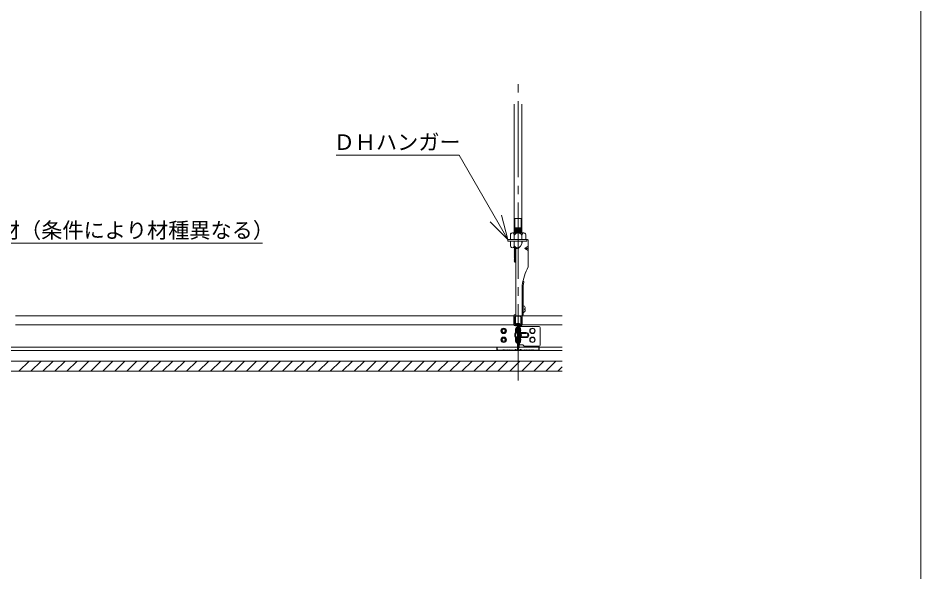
# Model space of a CAD drawing. Units: millimetres, scale not verified. Extents: x -2077 to 2023, y -1433 to 1417.
# Drawn here: x 956 to 2023, y -662 to -8 of the extents above; entities that cross this region are included whole.
import ezdxf
from ezdxf.enums import TextEntityAlignment as Align

# ---------------------------------------------------------------- set-up
doc = ezdxf.new("R2010")
doc.units = ezdxf.units.MM
doc.header["$LTSCALE"] = 10
doc.linetypes.add('CHAIN2', pattern=[12, 9, -1, 1, -1])
for name, color, linetype, lineweight in [('1-0_断面', 7, 'Continuous', 9), ('1-2_文字', 7, 'Continuous', 9), ('F-0_図枠', 7, 'Continuous', 9)]:
    doc.layers.add(name, color=color, linetype=linetype, lineweight=lineweight)
doc.styles.add('ＭＳ ゴシック', font='')
doc.styles.get('ＭＳ ゴシック').set_extended_font_data('MS Gothic')

msp = doc.modelspace()

# ---------------------------------------------------------------- linework, layer by layer
at = {"layer": '1-0_断面', "color": 4, "linetype": 'CHAIN2'}
msp.add_line((1546.65, -435.93), (1546.65, -78.35), dxfattribs=at)
at = {"layer": '1-0_断面'}
for p, q in [((1542.15, -244.68), (1542.15, -109.68)), ((1551.15, -244.68), (1551.15, -109.68)), ((1542.15, -244.68), (1542.15, -261.68)), ((1542.95, -244.68), (1542.95, -261.68)), ((1550.35, -244.68), (1550.35, -261.68)), ((1537.65, -263.71), (1537.65, -269.68)), ((1537.75, -263.71), (1537.75, -269.68)), ((1553.4, -261.68), (1539.9, -261.68)), ((1540, -261.68), (1553.5, -261.68)), ((1542.15, -264.18), (1542.15, -269.68)), ((1542.25, -256.12), (1543.05, -256.7)), ((1542.25, -257.27), (1543.05, -257.85)), ((1542.25, -258.42), (1543.05, -259)), ((1542.25, -259.57), (1543.05, -260.15)), ((1542.25, -260.72), (1543.05, -261.3)), ((1542.25, -264.18), (1542.25, -269.68)), ((1551.25, -256.48), (1550.45, -257)), ((1551.25, -257.63), (1550.45, -258.15)), ((1551.25, -258.78), (1550.45, -259.3)), ((1551.25, -259.93), (1550.45, -260.45)), ((1551.25, -261.08), (1550.45, -261.6)), ((1550.56, -261.68), (1550.45, -261.6)), ((1551.15, -264.18), (1551.15, -269.68)), ((1551.25, -264.18), (1551.25, -269.68)), ((1555.65, -263.71), (1555.65, -269.68)), ((1555.75, -263.71), (1555.75, -269.68)), ((1557.15, -271.28), (1534.75, -271.28)), ((1537.75, -277.26), (1537.75, -271.28)), ((1542.25, -276.78), (1542.25, -271.28)), ((1551.25, -274.35), (1551.25, -271.28)), ((1557.15, -269.68), (1557.15, -271.28)), ((1558.75, -270.68), (1558.75, -301.78)), ((1542.25, -277.71), (1542.69, -277.39)), ((1542.25, -277.71), (1542.96, -277.68)), ((1542.25, -278.86), (1543.05, -278.28)), ((1542.25, -278.86), (1544.48, -278.77)), ((1542.25, -278.86), (1543.05, -279.43)), ((1542.25, -280.01), (1543.05, -279.43)), ((1542.25, -280.01), (1546.44, -279.84)), ((1542.25, -281.16), (1543.05, -280.58)), ((1542.25, -281.16), (1543.85, -281.1)), ((1542.25, -282.31), (1543.05, -281.73)), ((1542.25, -282.31), (1543.85, -282.25)), ((1542.25, -283.46), (1543.05, -282.88)), ((1542.25, -283.46), (1543.85, -283.4)), ((1542.25, -284.61), (1543.05, -284.03)), ((1542.25, -284.61), (1543.85, -284.55)), ((1542.25, -284.61), (1542.99, -285.13)), ((1542.25, -285.71), (1543.05, -285.13)), ((1542.25, -285.71), (1543.85, -285.65)), ((1542.25, -286.86), (1543.05, -286.28)), ((1542.25, -286.86), (1543.85, -286.8)), ((1542.25, -286.86), (1542.99, -287.38)), ((1542.25, -287.96), (1543.05, -287.38)), ((1542.25, -287.96), (1543.85, -287.89)), ((1542.99, -285.13), (1543.85, -285.1)), ((1542.99, -287.38), (1543.85, -287.35)), ((1543.05, -279.43), (1546.75, -279.28)), ((1543.85, -280.68), (1543.85, -359.68)), ((1554.73, -280.03), (1558.73, -280.03)), ((1542.25, -289.11), (1543.05, -288.53)), ((1542.25, -289.11), (1543.85, -289.04)), ((1542.25, -289.11), (1542.99, -289.63)), ((1542.25, -290.21), (1543.05, -289.63)), ((1542.25, -290.21), (1543.85, -290.14)), ((1542.25, -291.36), (1543.05, -290.78)), ((1542.25, -291.36), (1543.85, -291.29)), ((1542.25, -291.36), (1542.99, -291.88)), ((1542.25, -292.46), (1543.05, -291.88)), ((1542.25, -292.46), (1543.85, -292.39)), ((1542.25, -293.61), (1543.05, -293.03)), ((1542.25, -293.61), (1543.85, -293.54)), ((1542.25, -293.61), (1542.99, -294.13)), ((1542.25, -294.71), (1543.05, -294.13)), ((1542.25, -294.71), (1543.85, -294.64)), ((1542.25, -295.86), (1543.05, -295.28)), ((1542.25, -295.86), (1543.85, -295.79)), ((1542.25, -295.86), (1542.99, -296.38)), ((1542.99, -289.63), (1543.85, -289.6)), ((1542.99, -291.88), (1543.85, -291.85)), ((1542.99, -294.13), (1543.85, -294.1)), ((1542.99, -296.38), (1543.85, -296.35)), ((1551.65, -323.68), (1551.65, -369.68)), ((1552.75, -323.75), (1552.75, -358.58)), ((1552.95, -347.68), (1552.75, -347.68)), ((1554.45, -351.48), (1554.45, -351.88)), ((1554.95, -351.18), (1554.75, -351.18)), ((1554.95, -349.68), (1554.95, -351.18)), ((953.06, -359.68), (1598.75, -359.68)), ((1541.65, -360.08), (1541.65, -369.68)), ((1543, -360.68), (1543, -369.28)), ((1543.25, -360.18), (1543.25, -369.58)), ((1543.5, -369.28), (1543.5, -360.68)), ((1543.85, -358.08), (1543.65, -358.08)), ((1543.85, -359.68), (1543.75, -359.68)), ((1551.65, -359.68), (1543.85, -359.68)), ((1544, -359.68), (1549.3, -359.68)), ((1544, -360.18), (1549.3, -360.18)), ((1549.8, -369.28), (1549.8, -360.68)), ((1550.05, -359.68), (1550.05, -369.58)), ((1550.3, -360.68), (1550.3, -369.28)), ((1552.95, -355.68), (1552.75, -355.68)), ((1554.95, -352.18), (1554.75, -352.18)), ((1554.95, -352.18), (1554.95, -353.68)), ((953.06, -370.28), (1598.75, -370.28)), ((1545.65, -371.68), (1543.65, -371.68)), ((1543.75, -370.08), (1545.65, -370.08)), ((1544.37, -369.62), (1545.12, -368.87)), ((1544.71, -369.99), (1545.47, -369.23)), ((1545.14, -372.98), (1546.15, -372.98)), ((1545.65, -370.08), (1545.65, -371.68)), ((1546.15, -369.51), (1546.15, -399.68)), ((1546.65, -369.51), (1546.65, -399.68)), ((1547.15, -369.51), (1547.15, -399.68)), ((1548.16, -372.98), (1547.15, -372.98)), ((1548.45, -372.48), (1547.35, -372.48)), ((1547.35, -372.48), (1547.35, -393.98)), ((1549.55, -370.08), (1547.65, -370.08)), ((1547.65, -370.08), (1547.65, -371.68)), ((1549.65, -371.68), (1547.65, -371.68)), ((1548.6, -369.99), (1547.84, -369.23)), ((1548.93, -369.62), (1548.19, -368.87)), ((1548.35, -393.98), (1548.35, -372.48)), ((1548.45, -372.48), (1571.65, -372.48)), ((1543.46, -377.15), (1543.82, -375.15)), ((1543.74, -377.67), (1543.46, -377.15)), ((1544.01, -377.15), (1543.46, -377.15)), ((1543.66, -379.94), (1543.74, -377.67)), ((1544.05, -377.67), (1543.74, -377.67)), ((1543.82, -375.15), (1543.84, -374.24)), ((1543.82, -375.15), (1544.32, -375.15)), ((1543.95, -377.48), (1544.31, -375.48)), ((1544.23, -378), (1543.95, -377.48)), ((1544.45, -377.48), (1543.95, -377.48)), ((1544.16, -379.95), (1544.23, -378)), ((1544.73, -378), (1544.23, -378)), ((1544.31, -375.48), (1544.34, -374.26)), ((1544.81, -375.48), (1544.31, -375.48)), ((1544.45, -377.48), (1544.81, -375.48)), ((1544.73, -378), (1544.45, -377.48)), ((1544.66, -379.97), (1544.84, -374.27)), ((1545.14, -373.48), (1546.15, -373.48)), ((1545.14, -373.98), (1546.15, -373.98)), ((1548.16, -373.48), (1547.15, -373.48)), ((1548.16, -373.98), (1547.15, -373.98)), ((1547.35, -373.98), (1548.35, -373.98)), ((1548.35, -380.68), (1547.35, -380.68)), ((1556.35, -379.48), (1548.35, -379.48)), ((1556.35, -380.48), (1548.35, -380.48)), ((1548.64, -379.97), (1548.46, -374.27)), ((1548.5, -375.48), (1549, -375.48)), ((1548.85, -377.48), (1548.5, -375.48)), ((1548.58, -378), (1548.85, -377.48)), ((1548.58, -378), (1549.08, -378)), ((1548.85, -377.48), (1549.35, -377.48)), ((1549, -375.48), (1548.96, -374.26)), ((1549.49, -375.15), (1548.99, -375.15)), ((1549.35, -377.48), (1549, -375.48)), ((1549.08, -378), (1549.35, -377.48)), ((1549.14, -379.95), (1549.08, -378)), ((1549.25, -377.67), (1549.57, -377.67)), ((1549.29, -377.15), (1549.84, -377.15)), ((1549.49, -375.15), (1549.46, -374.24)), ((1549.84, -377.15), (1549.49, -375.15)), ((1549.57, -377.67), (1549.84, -377.15)), ((1549.64, -379.94), (1549.57, -377.67)), ((1572.65, -373.48), (1572.65, -394.48)), ((1543.74, -387.29), (1543.46, -387.81)), ((1544.01, -387.81), (1543.46, -387.81)), ((1543.46, -387.81), (1543.82, -389.81)), ((1543.66, -385.02), (1543.74, -387.29)), ((1544.05, -387.29), (1543.74, -387.29)), ((1543.82, -389.81), (1544.32, -389.81)), ((1543.82, -389.81), (1543.84, -390.72)), ((1544.23, -386.96), (1543.95, -387.48)), ((1544.45, -387.48), (1543.95, -387.48)), ((1543.95, -387.48), (1544.31, -389.48)), ((1544.16, -385.01), (1544.05, -384.71)), ((1544.16, -385.01), (1544.23, -386.96)), ((1544.73, -386.96), (1544.23, -386.96)), ((1544.81, -389.48), (1544.31, -389.48)), ((1544.31, -389.48), (1544.34, -390.71)), ((1544.73, -386.96), (1544.45, -387.48)), ((1544.45, -387.48), (1544.81, -389.48)), ((1544.66, -384.99), (1544.84, -390.69)), ((1545.14, -390.98), (1546.15, -390.98)), ((1545.14, -391.48), (1546.15, -391.48)), ((1545.14, -391.98), (1546.15, -391.98)), ((1546.15, -394.58), (1547.85, -394.58)), ((1548.16, -390.98), (1547.15, -390.98)), ((1548.16, -391.48), (1547.15, -391.48)), ((1548.16, -391.98), (1547.15, -391.98)), ((1547.35, -384.28), (1548.35, -384.28)), ((1547.35, -390.98), (1548.35, -390.98)), ((1547.85, -397.58), (1547.85, -394.58)), ((1556.35, -384.48), (1548.35, -384.48)), ((1556.35, -385.48), (1548.35, -385.48)), ((1548.64, -384.99), (1548.46, -390.69)), ((1548.85, -387.48), (1548.5, -389.48)), ((1548.5, -389.48), (1549, -389.48)), ((1548.58, -386.96), (1548.85, -387.48)), ((1548.58, -386.96), (1549.08, -386.96)), ((1548.85, -387.48), (1549.35, -387.48)), ((1549, -389.48), (1548.96, -390.71)), ((1549.49, -389.81), (1548.99, -389.81)), ((1549.35, -387.48), (1549, -389.48)), ((1549.14, -385.01), (1549.08, -386.96)), ((1549.08, -386.96), (1549.35, -387.48)), ((1549.25, -387.29), (1549.57, -387.29)), ((1549.29, -387.81), (1549.84, -387.81)), ((1549.49, -389.81), (1549.46, -390.72)), ((1549.84, -387.81), (1549.49, -389.81)), ((1549.64, -385.02), (1549.57, -387.29)), ((1549.57, -387.29), (1549.84, -387.81)), ((1598.75, -396.68), (-344.51, -396.68)), ((1598.75, -400.68), (-344.51, -400.68)), ((1521.65, -399.68), (1521.65, -396.68)), ((1522.65, -400.18), (1528.38, -400.18)), ((1522.65, -400.68), (1528.38, -400.68)), ((1528.66, -399.99), (1528.52, -400.12)), ((1529.01, -400.34), (1528.87, -400.48)), ((1529.29, -400.34), (1529.43, -400.48)), ((1529.78, -400.12), (1529.65, -399.99)), ((1530.09, -400.18), (1529.93, -400.18)), ((1530.09, -400.68), (1529.93, -400.68)), ((1531.22, -400.18), (1531.79, -400.18)), ((1531.22, -400.68), (1531.79, -400.68)), ((1532.92, -400.18), (1533.49, -400.18)), ((1533.49, -400.68), (1532.92, -400.68)), ((1534.62, -400.18), (1535.19, -400.18)), ((1535.19, -400.68), (1534.62, -400.68)), ((1536.32, -400.18), (1536.89, -400.18)), ((1536.32, -400.68), (1536.89, -400.68)), ((1538.02, -400.18), (1538.59, -400.18)), ((1538.59, -400.68), (1538.02, -400.68)), ((1542.6, -400.18), (1539.72, -400.18)), ((1539.72, -400.68), (1542.59, -400.68)), ((1542.91, -400.04), (1543.06, -399.85)), ((1543.45, -400.17), (1543.29, -400.36)), ((1544.06, -400.17), (1544.21, -400.36)), ((1544.6, -400.04), (1544.44, -399.85)), ((1545.65, -400.18), (1544.9, -400.18)), ((1544.9, -400.68), (1545.65, -400.68)), ((1546.15, -397.58), (1547.85, -397.58)), ((1546.65, -406.88), (1546.65, -400.68)), ((1547.65, -400.18), (1548.4, -400.18)), ((1548.4, -400.68), (1547.65, -400.68)), ((1548.71, -400.04), (1548.86, -399.85)), ((1549.25, -400.17), (1549.09, -400.36)), ((1549.86, -400.17), (1550.01, -400.36)), ((1550.4, -400.04), (1550.24, -399.85)), ((1550.7, -400.18), (1553.59, -400.18)), ((1550.72, -400.68), (1553.59, -400.68)), ((1555.29, -400.18), (1554.72, -400.18)), ((1554.72, -400.68), (1555.29, -400.68)), ((1556.99, -400.18), (1556.42, -400.18)), ((1556.42, -400.68), (1556.99, -400.68)), ((1558.69, -400.18), (1558.12, -400.18)), ((1558.12, -400.68), (1558.69, -400.68)), ((1560.39, -400.18), (1559.82, -400.18)), ((1559.82, -400.68), (1560.39, -400.68)), ((1562.09, -400.18), (1561.52, -400.18)), ((1561.52, -400.68), (1562.09, -400.68)), ((1563.22, -400.18), (1563.38, -400.18)), ((1563.22, -400.68), (1563.38, -400.68)), ((1563.52, -400.12), (1563.66, -399.99)), ((1564.01, -400.34), (1563.87, -400.48)), ((1564.29, -400.34), (1564.43, -400.48)), ((1564.65, -399.99), (1564.78, -400.12)), ((1570.65, -400.18), (1564.93, -400.18)), ((1570.65, -400.68), (1564.93, -400.68)), ((1571.15, -396.68), (1571.15, -399.68)), ((1571.65, -396.68), (1571.15, -396.68)), ((1571.65, -399.68), (1571.65, -396.68)), ((1598.75, -413.18), (-344.51, -413.18)), ((957.09, -425.18), (969.09, -413.18)), ((971.23, -425.18), (983.23, -413.18)), ((985.37, -425.18), (997.37, -413.18)), ((999.51, -425.18), (1011.51, -413.18)), ((1013.66, -425.18), (1025.66, -413.18)), ((1027.8, -425.18), (1039.8, -413.18)), ((1041.94, -425.18), (1053.94, -413.18)), ((1056.08, -425.18), (1068.08, -413.18)), ((1070.22, -425.18), (1082.22, -413.18)), ((1084.37, -425.18), (1096.37, -413.18)), ((1098.51, -425.18), (1110.51, -413.18)), ((1112.65, -425.18), (1124.65, -413.18)), ((1126.79, -425.18), (1138.79, -413.18)), ((1140.94, -425.18), (1152.94, -413.18)), ((1155.08, -425.18), (1167.08, -413.18)), ((1169.22, -425.18), (1181.22, -413.18)), ((1183.36, -425.18), (1195.36, -413.18)), ((1197.5, -425.18), (1209.5, -413.18)), ((1211.65, -425.18), (1223.65, -413.18)), ((1225.79, -425.18), (1237.79, -413.18)), ((1239.93, -425.18), (1251.93, -413.18)), ((1254.07, -425.18), (1266.07, -413.18)), ((1268.21, -425.18), (1280.21, -413.18)), ((1282.36, -425.18), (1294.36, -413.18)), ((1296.5, -425.18), (1308.5, -413.18)), ((1310.64, -425.18), (1322.64, -413.18)), ((1324.78, -425.18), (1336.78, -413.18)), ((1338.93, -425.18), (1350.93, -413.18)), ((1353.07, -425.18), (1365.07, -413.18)), ((1367.21, -425.18), (1379.21, -413.18)), ((1381.35, -425.18), (1393.35, -413.18)), ((1395.49, -425.18), (1407.49, -413.18)), ((1409.64, -425.18), (1421.64, -413.18)), ((1423.78, -425.18), (1435.78, -413.18)), ((1437.92, -425.18), (1449.92, -413.18)), ((1452.06, -425.18), (1464.06, -413.18)), ((1466.2, -425.18), (1478.2, -413.18)), ((1480.35, -425.18), (1492.35, -413.18)), ((1494.49, -425.18), (1506.49, -413.18)), ((1508.63, -425.18), (1520.63, -413.18)), ((1522.77, -425.18), (1534.77, -413.18)), ((1536.92, -425.18), (1548.92, -413.18)), ((1551.06, -425.18), (1563.06, -413.18)), ((1565.2, -425.18), (1577.2, -413.18)), ((1579.34, -425.18), (1591.34, -413.18)), ((1598.75, -425.18), (-344.51, -425.18)), ((1593.48, -425.18), (1598.9, -419.76))]:
    msp.add_line(p, q, dxfattribs=at)
for points in [[(1542.15, -244.68), (1551.15, -244.68), (1551.15, -261.68)], [(1542.25, -256.12), (1543.05, -255.55), (1550.45, -255.85)], [(1542.25, -256.12), (1551.25, -256.48), (1550.45, -255.85)], [(1542.25, -257.27), (1543.05, -256.7), (1550.45, -257)], [(1542.25, -257.27), (1551.25, -257.63), (1550.45, -257)], [(1542.25, -258.42), (1543.05, -257.85), (1550.45, -258.15)], [(1542.25, -258.42), (1551.25, -258.78), (1550.45, -258.15)], [(1542.25, -259.57), (1543.05, -259), (1550.45, -259.3)], [(1542.25, -259.57), (1551.25, -259.93), (1550.45, -259.3)], [(1542.25, -260.72), (1543.05, -260.15), (1550.45, -260.45)], [(1542.25, -260.72), (1551.25, -261.08), (1550.45, -260.45)], [(1542.51, -261.68), (1543.05, -261.3), (1550.45, -261.6)], [(1557.75, -269.68), (1534.75, -269.68), (1534.75, -271.28)], [(1542.25, -277.71), (1543.05, -278.28), (1543.62, -278.26)], [(1542.25, -280.01), (1543.05, -280.58), (1544.61, -280.52)], [(1542.25, -281.16), (1543.05, -281.73), (1543.85, -281.7)], [(1542.25, -282.31), (1543.05, -282.88), (1543.85, -282.85)], [(1542.25, -283.46), (1543.05, -284.03), (1543.85, -284)], [(1542.25, -285.71), (1543.05, -286.28), (1543.85, -286.25)], [(1542.25, -287.96), (1543.05, -288.53), (1543.85, -288.5)], [(1558.73, -282.53), (1554.73, -280.03), (1558.73, -277.53)], [(1542.25, -290.21), (1543.05, -290.78), (1543.85, -290.75)], [(1542.25, -292.46), (1543.05, -293.03), (1543.85, -293)], [(1542.25, -294.71), (1543.05, -295.28), (1543.85, -295.25)], [(1547.35, -393.98), (1552.35, -393.98), (1553.85, -395.48), (1571.65, -395.48)], [(1521.65, -396.68), (1522.15, -396.68), (1522.15, -399.68)]]:
    msp.add_lwpolyline(points, dxfattribs=at)
for centre, radius in [((1529.65, -377.48), 3.25), ((1529.65, -377.48), 2.75), ((1529.65, -377.48), 1.75), ((1563.65, -377.48), 3.25), ((1563.65, -377.48), 2.75), ((1529.65, -387.98), 3.25), ((1529.65, -387.98), 2.75), ((1529.65, -387.98), 1.75), ((1563.65, -387.98), 3.25), ((1563.65, -387.98), 2.75)]:
    msp.add_circle(centre, radius, dxfattribs=at)
for centre, radius, start, end in [((1539.9, -263.94), 2.26, 353.97442, 186.02558), ((1540, -263.94), 2.26, 353.97439, 173.97475), ((1546.65, -266.98), 5.3, 31.89079, 148.10921), ((1546.75, -266.98), 5.3, 31.89078, 148.10921), ((1553.4, -263.94), 2.26, 353.97442, 186.02558), ((1553.5, -263.94), 2.26, 6.02525, 186.02559), ((1540, -277.02), 2.26, 186.02525, 6.02561), ((1546.75, -273.98), 5.3, 211.89079, 278.20586), ((1542.24, -271.31), 9.51, 279.75018, 0.16072), ((1557.75, -270.68), 1, 0, 90), ((1612.14, -331.19), 60.95, 151.1513, 172.92321), ((1552.27, -319.76), 1.1, 345.42479, 78.8), ((1612.14, -331.19), 59.85, 169.26019, 172.8584), ((1552.95, -349.68), 2, 0, 90), ((1554.75, -351.48), 0.3, 90, 180), ((1554.75, -351.88), 0.3, 180, 270), ((1543.65, -360.08), 2, 90, 180), ((1544, -360.68), 1, 90, 180), ((1543.75, -360.18), 0.5, 90, 180), ((1544, -360.68), 0.5, 90, 180), ((1549.3, -360.68), 1, 0, 90), ((1549.3, -360.68), 0.5, 0, 90), ((1551.65, -358.58), 1.1, 270, 0), ((1552.95, -353.68), 2, 270, 0), ((1543.65, -369.68), 2, 180, 270), ((1544, -369.28), 1, 180, 315), ((1543.75, -369.58), 0.5, 180, 270), ((1544, -369.28), 0.5, 180, 317.84797), ((1545.14, -374.28), 1.3, 90, 178.19815), ((1545.75, -369.51), 0.9, 0, 135), ((1545.75, -369.51), 0.4, 0, 135), ((1547.55, -369.51), 0.9, 45, 180), ((1547.55, -369.51), 0.4, 45, 180), ((1548.16, -374.28), 1.3, 1.80185, 90), ((1549.3, -369.28), 1, 225, 0), ((1549.3, -369.28), 0.5, 222.15203, 0), ((1549.55, -369.58), 0.5, 270, 0), ((1549.65, -369.68), 2, 270, 0), ((1571.65, -373.48), 1, 0, 90), ((1546.75, -382.48), 4, 140.5317, 219.4683), ((1546.75, -382.48), 3.5, 140.5317, 219.4683), ((1546.75, -382.48), 3, 140.5317, 219.4683), ((1543.66, -379.94), 0.5, 320.5317, 358.19815), ((1545.14, -374.28), 0.8, 90, 178.19815), ((1543.66, -379.94), 1, 320.5317, 358.19815), ((1545.14, -374.28), 0.3, 90, 178.19815), ((1548.16, -374.28), 0.8, 1.80185, 90), ((1548.16, -374.28), 0.3, 1.80185, 90), ((1549.64, -379.94), 1, 181.80185, 219.4683), ((1546.55, -382.48), 3, 320.5317, 39.4683), ((1549.64, -379.94), 0.5, 181.80185, 219.4683), ((1546.55, -382.48), 3.5, 320.5317, 39.4683), ((1546.55, -382.48), 4, 320.5317, 39.4683), ((1556.35, -382.48), 3, 270, 90), ((1556.35, -382.48), 2, 270, 90), ((1545.14, -390.68), 1.3, 181.80185, 270), ((1545.14, -390.68), 0.8, 181.80185, 270), ((1543.66, -385.02), 1, 1.80185, 39.4683), ((1545.14, -390.68), 0.3, 181.80185, 270), ((1548.16, -390.68), 0.3, 270, 358.19815), ((1548.16, -390.68), 0.8, 270, 358.19815), ((1548.16, -390.68), 1.3, 270, 358.19815), ((1549.64, -385.02), 1, 140.5317, 178.19815), ((1549.64, -385.02), 0.5, 140.5317, 178.19815), ((1571.65, -394.48), 1, 270, 0), ((1522.65, -399.68), 1, 180, 270), ((1522.65, -399.68), 0.5, 180, 270), ((1528.38, -399.98), 0.2, 270, 315), ((1528.38, -399.98), 0.7, 270, 315), ((1529.15, -400.48), 0.7, 45, 135), ((1529.15, -400.48), 0.2, 45, 135), ((1529.93, -399.98), 0.7, 225, 270), ((1529.93, -399.98), 0.2, 225, 270), ((1530.09, -399.98), 0.2, 270, 308.94244), ((1530.09, -399.98), 0.7, 270, 308.94244), ((1530.65, -400.68), 0.7, 51.05756, 128.94244), ((1530.65, -400.68), 0.2, 53.1301, 128.94244), ((1531.22, -399.98), 0.7, 231.05756, 270), ((1531.22, -399.98), 0.2, 231.05756, 270), ((1531.79, -399.98), 0.2, 270, 308.94244), ((1531.79, -399.98), 0.7, 270, 308.94244), ((1532.35, -400.68), 0.7, 51.05756, 128.94244), ((1532.35, -400.68), 0.2, 51.05756, 126.8699), ((1532.92, -399.98), 0.7, 231.05756, 270), ((1532.92, -399.98), 0.2, 231.05756, 270), ((1533.49, -399.98), 0.2, 270, 308.94244), ((1533.49, -399.98), 0.7, 270, 308.94244), ((1534.05, -400.68), 0.7, 51.05756, 128.94244), ((1534.05, -400.68), 0.2, 51.05756, 126.8699), ((1534.62, -399.98), 0.7, 231.05756, 270), ((1534.62, -399.98), 0.2, 231.05756, 270), ((1535.19, -399.98), 0.2, 270, 308.94244), ((1535.19, -399.98), 0.7, 270, 308.94244), ((1535.75, -400.68), 0.7, 51.05756, 128.94244), ((1535.75, -400.68), 0.2, 51.05756, 126.8699), ((1536.32, -399.98), 0.7, 231.05756, 270), ((1536.32, -399.98), 0.2, 231.05756, 270), ((1536.89, -399.98), 0.2, 270, 308.94244), ((1536.89, -399.98), 0.7, 270, 308.94244), ((1537.45, -400.68), 0.7, 51.05756, 128.94244), ((1537.45, -400.68), 0.2, 51.05756, 126.8699), ((1538.02, -399.98), 0.7, 231.05756, 270), ((1538.02, -399.98), 0.2, 231.05756, 270), ((1538.59, -399.98), 0.2, 270, 308.94244), ((1538.59, -399.98), 0.7, 270, 308.94244), ((1539.15, -400.68), 0.7, 51.05756, 128.94244), ((1539.15, -400.68), 0.2, 51.05756, 126.8699), ((1539.72, -399.98), 0.7, 231.05756, 270), ((1539.72, -399.98), 0.2, 231.05756, 270), ((1542.6, -399.78), 0.4, 270, 320), ((1542.6, -399.78), 0.9, 270, 320), ((1543.75, -400.43), 0.9, 40, 140), ((1543.75, -400.43), 0.4, 40, 140), ((1544.9, -399.78), 0.9, 220, 270), ((1544.9, -399.78), 0.4, 220, 270), ((1545.65, -399.68), 1, 270, 0), ((1545.65, -399.68), 0.5, 270, 0), ((1547.65, -399.68), 1, 180, 270), ((1547.65, -399.68), 0.5, 180, 270), ((1548.4, -399.78), 0.4, 270, 320), ((1548.4, -399.78), 0.9, 270, 320), ((1549.55, -400.43), 0.9, 40, 140), ((1549.55, -400.43), 0.4, 40, 140), ((1550.7, -399.78), 0.9, 220, 270), ((1550.7, -399.78), 0.4, 220, 270), ((1553.59, -399.98), 0.2, 270, 308.94244), ((1553.59, -399.98), 0.7, 270, 308.94244), ((1554.15, -400.68), 0.7, 51.05756, 128.94244), ((1554.15, -400.68), 0.2, 53.1301, 128.94244), ((1554.72, -399.98), 0.7, 231.05756, 270), ((1554.72, -399.98), 0.2, 231.05756, 270), ((1555.29, -399.98), 0.2, 270, 308.94244), ((1555.29, -399.98), 0.7, 270, 308.94244), ((1555.85, -400.68), 0.7, 51.05756, 128.94244), ((1555.85, -400.68), 0.2, 53.1301, 128.94244), ((1556.42, -399.98), 0.7, 231.05756, 270), ((1556.42, -399.98), 0.2, 231.05756, 270), ((1556.99, -399.98), 0.2, 270, 308.94244), ((1556.99, -399.98), 0.7, 270, 308.94244), ((1557.55, -400.68), 0.7, 51.05756, 128.94244), ((1557.55, -400.68), 0.2, 53.1301, 128.94244), ((1558.12, -399.98), 0.7, 231.05756, 270), ((1558.12, -399.98), 0.2, 231.05756, 270), ((1558.69, -399.98), 0.2, 270, 308.94244), ((1558.69, -399.98), 0.7, 270, 308.94244), ((1559.25, -400.68), 0.7, 51.05756, 128.94244), ((1559.25, -400.68), 0.2, 53.1301, 128.94244), ((1559.82, -399.98), 0.7, 231.05756, 270), ((1559.82, -399.98), 0.2, 231.05756, 270), ((1560.39, -399.98), 0.2, 270, 308.94244), ((1560.39, -399.98), 0.7, 270, 308.94244), ((1560.95, -400.68), 0.7, 51.05756, 128.94244), ((1560.95, -400.68), 0.2, 53.1301, 128.94244), ((1561.52, -399.98), 0.7, 231.05756, 270), ((1561.52, -399.98), 0.2, 231.05756, 270), ((1562.09, -399.98), 0.2, 270, 308.94244), ((1562.09, -399.98), 0.7, 270, 308.94244), ((1562.65, -400.68), 0.7, 51.05756, 128.94244), ((1562.65, -400.68), 0.2, 51.05756, 126.8699), ((1563.22, -399.98), 0.7, 231.05756, 270), ((1563.22, -399.98), 0.2, 231.05756, 270), ((1563.38, -399.98), 0.2, 270, 315), ((1563.38, -399.98), 0.7, 270, 315), ((1564.15, -400.48), 0.7, 45, 135), ((1564.15, -400.48), 0.2, 45, 135), ((1564.93, -399.98), 0.7, 225, 270), ((1564.93, -399.98), 0.2, 225, 270), ((1570.65, -399.68), 0.5, 270, 0), ((1570.65, -399.68), 1, 270, 0)]:
    msp.add_arc(centre, radius, start, end, dxfattribs=at)
at = {"layer": '1-2_文字'}
for p, q in [((1331.73, -169.8), (1477.09, -169.8)), ((1477.09, -169.8), (1534.75, -269.68)), ((1534.75, -269.68), (1526.99, -240.7)), ((1534.75, -269.68), (1513.54, -248.47)), ((833.74, -274.01), (1244.84, -274.01))]:
    msp.add_line(p, q, dxfattribs=at)
at = {"layer": 'F-0_図枠'}
msp.add_line((2022.57, -1432.82), (2022.57, 1417.18), dxfattribs=at)

# ---------------------------------------------------------------- texts
at = {"layer": '1-2_文字', "style": 'ＭＳ ゴシック'}
for s, p in [('ＤＨハンガー', (1328.75, -169.11)), ('ブレース材（条件により材種異なる）', (833.33, -273.23))]:
    msp.add_text(s, height=18.33, dxfattribs=at).set_placement(p, align=Align.BOTTOM_LEFT)

doc.saveas('drawing.dxf')
